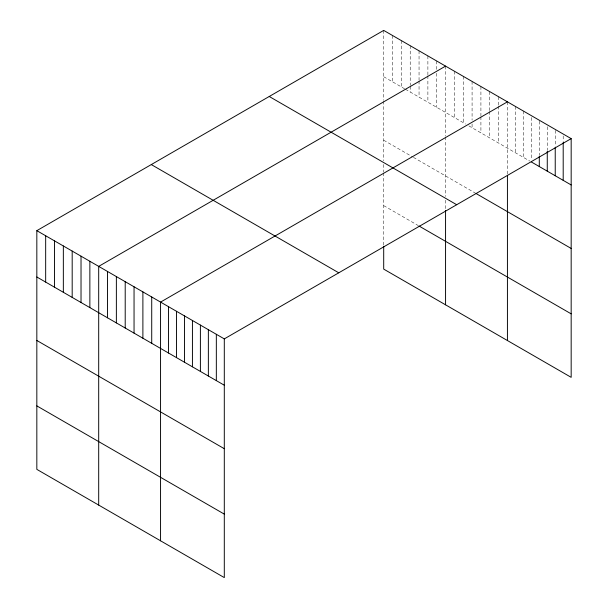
<?xml version="1.0" encoding="UTF-8"?>
<svg xmlns="http://www.w3.org/2000/svg" width="608" height="608" viewBox="0 0 608 608"><rect width="100%" height="100%" fill="white"/><g stroke="black" fill="none" stroke-linecap="round" stroke-linejoin="round"><path stroke-width="0.46" stroke-dasharray="3.04 2.28" d="M383.701 76.722L404.594 88.783M405.392 89.247L465.652 124.04M468.867 125.894L529.735 161.036M383.701 140.212L412.627 156.91M413.425 157.373L475.289 193.086M383.701 205.618L418.251 225.568M563.198 135.926L563.198 141.596M555.233 130.378L555.233 146.452M547.268 126.722L547.268 150.358M539.296 121.174L539.296 155.215M531.331 117.526L531.331 160.064M523.366 111.036L523.366 157.358M515.394 106.43L515.394 152.76M507.429 101.832L507.429 174.458M498.59 96.733L498.59 105.237M498.59 106.187L498.59 143.055M489.752 91.626L489.752 110.534M489.752 111.484L489.752 137.955M480.913 86.526L480.913 115.832M480.913 116.782L480.913 132.848M472.082 81.426L472.082 120.186M472.082 123.964L472.082 127.748M463.243 76.319L463.243 122.649M454.404 71.22L454.404 117.542M445.565 66.12L445.565 136.025M445.565 136.929L445.565 196.483M445.565 200.222L445.565 209.562M436.726 61.013L436.726 69.525M436.726 73.302L436.726 107.342M427.888 55.913L427.888 74.822M427.888 75.764L427.888 102.235M419.049 50.806L419.049 80.119M419.049 81.062L419.049 97.136M410.218 45.706L410.218 85.416M410.218 86.359L410.218 92.028M401.379 40.607L401.379 86.929M392.54 35.5L392.54 81.829M383.701 30.4L383.701 100.305M383.701 101.209L383.701 160.77M383.701 164.502L383.701 171.98M383.701 172.915L383.701 245.526"/><path stroke-width="0.91" d="M571.17 138.632L224.299 338.892L224.299 577.6L36.83 469.368L36.83 230.66L383.701 30.4L571.17 138.632L571.17 377.34L383.701 269.108L383.701 246.43M445.565 66.12L98.694 266.38L98.694 505.081M507.429 101.832L160.558 302.1L160.558 540.801M531.331 161.956L571.17 184.954M476.094 193.549L571.17 248.444M269.238 96.49L456.699 204.721M419.049 226.032L571.17 313.85M151.301 164.578L338.762 272.81M36.83 230.66L224.299 338.892M36.83 276.99L224.299 385.221M36.83 340.472L224.299 448.704M36.83 405.886L224.299 514.117M563.198 142.538L563.198 180.356M555.233 147.394L555.233 175.758M547.268 151.301L547.268 171.16M539.296 156.157L539.296 166.554M507.429 175.362L507.429 340.541M445.565 210.497L445.565 304.821M216.334 334.294L216.334 380.623M208.362 329.696L208.362 376.018M200.397 325.098L200.397 371.42M192.432 320.5L192.432 366.822M184.46 315.894L184.46 362.224M176.495 311.296L176.495 357.618M168.53 306.698L168.53 353.02M151.719 296.993L151.719 343.315M142.888 291.893L142.888 338.215M134.049 286.786L134.049 333.116M125.21 281.686L125.21 328.008M116.371 276.587L116.371 322.909M107.532 271.48L107.532 317.809M89.862 261.28L89.862 307.602M81.024 256.173L81.024 302.503M72.185 251.074L72.185 297.396M63.346 245.974L63.346 292.296M54.507 240.867L54.507 287.189M45.668 235.767L45.668 282.089"/></g></svg>
